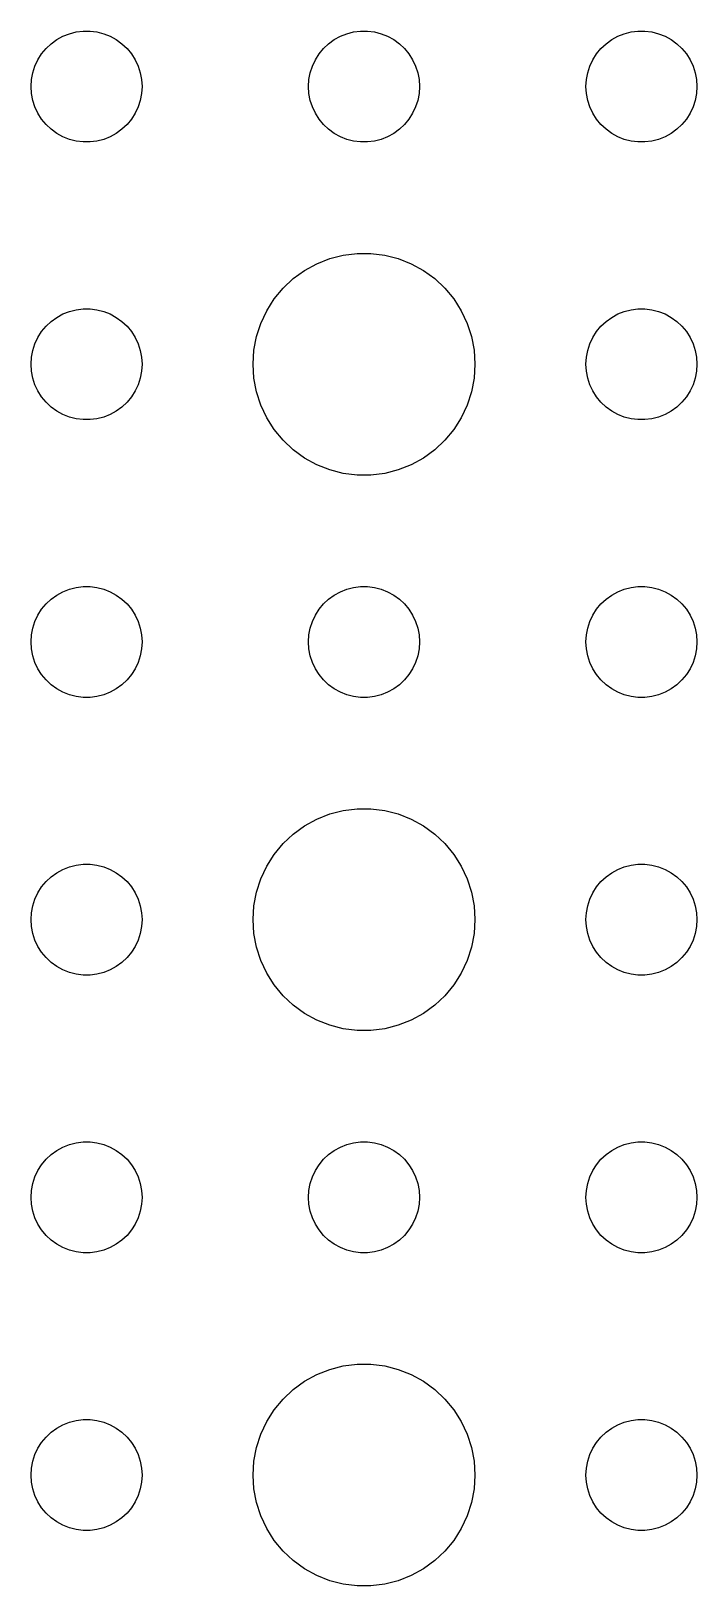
# Model space of a CAD drawing. Header units: metres. Extents: x -157 to 157, y -157 to 157.
# Drawn here: x 36 to 54, y -2.99 to 39 of the extents above; entities that cross this region are included whole.
import ezdxf

# ---------------------------------------------------------------- set-up
doc = ezdxf.new("R2010")
doc.units = ezdxf.units.M

msp = doc.modelspace()

# ---------------------------------------------------------------- linework, layer by layer
for p, q in [((36.4065, 38.5268), (36.5439, 38.6558)), ((36.5439, 38.6558), (36.6963, 38.7665)), ((36.6963, 38.7665), (36.8613, 38.8572)), ((36.8613, 38.8572), (37.0365, 38.9266)), ((37.0365, 38.9266), (37.2189, 38.9734)), ((37.2189, 38.9734), (37.4058, 38.997)), ((37.4058, 38.997), (37.5942, 38.997)), ((37.5942, 38.997), (37.7811, 38.9734)), ((37.7811, 38.9734), (37.9635, 38.9266)), ((37.9635, 38.9266), (38.1387, 38.8572)), ((38.1387, 38.8572), (38.3037, 38.7665)), ((38.3037, 38.7665), (38.4561, 38.6558)), ((38.4561, 38.6558), (38.5934, 38.5268)), ((43.9065, 38.5268), (44.0439, 38.6558)), ((44.0439, 38.6558), (44.1963, 38.7665)), ((44.1963, 38.7665), (44.3613, 38.8572)), ((44.3613, 38.8572), (44.5365, 38.9266)), ((44.5365, 38.9266), (44.7189, 38.9734)), ((44.7189, 38.9734), (44.9058, 38.997)), ((44.9058, 38.997), (45.0942, 38.997)), ((45.0942, 38.997), (45.2811, 38.9734)), ((45.2811, 38.9734), (45.4635, 38.9266)), ((45.4635, 38.9266), (45.6387, 38.8572)), ((45.6387, 38.8572), (45.8037, 38.7665)), ((45.8037, 38.7665), (45.9561, 38.6558)), ((45.9561, 38.6558), (46.0934, 38.5268)), ((51.4065, 38.5268), (51.5439, 38.6558)), ((51.5439, 38.6558), (51.6963, 38.7665)), ((51.6963, 38.7665), (51.8613, 38.8572)), ((51.8613, 38.8572), (52.0365, 38.9266)), ((52.0365, 38.9266), (52.2189, 38.9734)), ((52.2189, 38.9734), (52.4058, 38.997)), ((52.4058, 38.997), (52.5942, 38.997)), ((52.5942, 38.997), (52.7811, 38.9734)), ((52.7811, 38.9734), (52.9635, 38.9266)), ((52.9635, 38.9266), (53.1387, 38.8572)), ((53.1387, 38.8572), (53.3037, 38.7665)), ((53.3037, 38.7665), (53.4561, 38.6558)), ((53.4561, 38.6558), (53.5934, 38.5268)), ((36.1053, 38.0522), (36.1855, 38.2226)), ((36.1855, 38.2226), (36.2865, 38.3817)), ((36.2865, 38.3817), (36.4065, 38.5268)), ((38.5934, 38.5268), (38.7135, 38.3817)), ((38.7135, 38.3817), (38.8145, 38.2226)), ((38.8145, 38.2226), (38.8947, 38.0522)), ((43.6053, 38.0522), (43.6855, 38.2226)), ((43.6855, 38.2226), (43.7865, 38.3817)), ((43.7865, 38.3817), (43.9065, 38.5268)), ((46.0934, 38.5268), (46.2135, 38.3817)), ((46.2135, 38.3817), (46.3145, 38.2226)), ((46.3145, 38.2226), (46.3947, 38.0522)), ((51.1053, 38.0522), (51.1855, 38.2226)), ((51.1855, 38.2226), (51.2865, 38.3817)), ((51.2865, 38.3817), (51.4065, 38.5268)), ((53.5934, 38.5268), (53.7135, 38.3817)), ((53.7135, 38.3817), (53.8145, 38.2226)), ((53.8145, 38.2226), (53.8947, 38.0522)), ((36.0118, 37.688), (36.0471, 37.873)), ((36.0471, 37.873), (36.1053, 38.0522)), ((38.8947, 38.0522), (38.9529, 37.873)), ((38.9529, 37.873), (38.9882, 37.688)), ((43.5118, 37.688), (43.5471, 37.873)), ((43.5471, 37.873), (43.6053, 38.0522)), ((46.3947, 38.0522), (46.4529, 37.873)), ((46.4529, 37.873), (46.4882, 37.688)), ((51.0118, 37.688), (51.0471, 37.873)), ((51.0471, 37.873), (51.1053, 38.0522)), ((53.8947, 38.0522), (53.9529, 37.873)), ((53.9529, 37.873), (53.9882, 37.688)), ((36, 37.5), (36.0118, 37.688)), ((36.0118, 37.312), (36, 37.5)), ((38.9882, 37.688), (39, 37.5)), ((39, 37.5), (38.9882, 37.312)), ((43.5, 37.5), (43.5118, 37.688)), ((43.5118, 37.312), (43.5, 37.5)), ((46.4882, 37.688), (46.5, 37.5)), ((46.5, 37.5), (46.4882, 37.312)), ((51, 37.5), (51.0118, 37.688)), ((51.0118, 37.312), (51, 37.5)), ((53.9882, 37.688), (54, 37.5)), ((54, 37.5), (53.9882, 37.312)), ((36.0471, 37.127), (36.0118, 37.312)), ((36.1053, 36.9478), (36.0471, 37.127)), ((38.9529, 37.127), (38.8947, 36.9478)), ((38.9882, 37.312), (38.9529, 37.127)), ((43.5471, 37.127), (43.5118, 37.312)), ((43.6053, 36.9478), (43.5471, 37.127)), ((46.4529, 37.127), (46.3947, 36.9478)), ((46.4882, 37.312), (46.4529, 37.127)), ((51.0471, 37.127), (51.0118, 37.312)), ((51.1053, 36.9478), (51.0471, 37.127)), ((53.9529, 37.127), (53.8947, 36.9478)), ((53.9882, 37.312), (53.9529, 37.127)), ((36.1855, 36.7774), (36.1053, 36.9478)), ((36.2865, 36.6183), (36.1855, 36.7774)), ((36.4065, 36.4732), (36.2865, 36.6183)), ((38.7135, 36.6183), (38.5934, 36.4732)), ((38.8145, 36.7774), (38.7135, 36.6183)), ((38.8947, 36.9478), (38.8145, 36.7774)), ((43.6855, 36.7774), (43.6053, 36.9478)), ((43.7865, 36.6183), (43.6855, 36.7774)), ((43.9065, 36.4732), (43.7865, 36.6183)), ((46.2135, 36.6183), (46.0934, 36.4732)), ((46.3145, 36.7774), (46.2135, 36.6183)), ((46.3947, 36.9478), (46.3145, 36.7774)), ((51.1855, 36.7774), (51.1053, 36.9478)), ((51.2865, 36.6183), (51.1855, 36.7774)), ((51.4065, 36.4732), (51.2865, 36.6183)), ((53.7135, 36.6183), (53.5934, 36.4732)), ((53.8145, 36.7774), (53.7135, 36.6183)), ((53.8947, 36.9478), (53.8145, 36.7774)), ((36.5439, 36.3442), (36.4065, 36.4732)), ((36.6963, 36.2335), (36.5439, 36.3442)), ((36.8613, 36.1428), (36.6963, 36.2335)), ((37.0365, 36.0734), (36.8613, 36.1428)), ((38.1387, 36.1428), (37.9635, 36.0734)), ((38.3037, 36.2335), (38.1387, 36.1428)), ((38.4561, 36.3442), (38.3037, 36.2335)), ((38.5934, 36.4732), (38.4561, 36.3442)), ((44.0439, 36.3442), (43.9065, 36.4732)), ((44.1963, 36.2335), (44.0439, 36.3442)), ((44.3613, 36.1428), (44.1963, 36.2335)), ((44.5365, 36.0734), (44.3613, 36.1428)), ((45.6387, 36.1428), (45.4635, 36.0734)), ((45.8037, 36.2335), (45.6387, 36.1428)), ((45.9561, 36.3442), (45.8037, 36.2335)), ((46.0934, 36.4732), (45.9561, 36.3442)), ((51.5439, 36.3442), (51.4065, 36.4732)), ((51.6963, 36.2335), (51.5439, 36.3442)), ((51.8613, 36.1428), (51.6963, 36.2335)), ((52.0365, 36.0734), (51.8613, 36.1428)), ((53.1387, 36.1428), (52.9635, 36.0734)), ((53.3037, 36.2335), (53.1387, 36.1428)), ((53.4561, 36.3442), (53.3037, 36.2335)), ((53.5934, 36.4732), (53.4561, 36.3442)), ((37.2189, 36.0266), (37.0365, 36.0734)), ((37.4058, 36.003), (37.2189, 36.0266)), ((37.5942, 36.003), (37.4058, 36.003)), ((37.7811, 36.0266), (37.5942, 36.003)), ((37.9635, 36.0734), (37.7811, 36.0266)), ((44.7189, 36.0266), (44.5365, 36.0734)), ((44.9058, 36.003), (44.7189, 36.0266)), ((45.0942, 36.003), (44.9058, 36.003)), ((45.2811, 36.0266), (45.0942, 36.003)), ((45.4635, 36.0734), (45.2811, 36.0266)), ((52.2189, 36.0266), (52.0365, 36.0734)), ((52.4058, 36.003), (52.2189, 36.0266)), ((52.5942, 36.003), (52.4058, 36.003)), ((52.7811, 36.0266), (52.5942, 36.003)), ((52.9635, 36.0734), (52.7811, 36.0266)), ((43.7227, 32.7145), (44.0729, 32.8532)), ((44.0729, 32.8532), (44.4379, 32.9469)), ((44.4379, 32.9469), (44.8116, 32.9941)), ((44.8116, 32.9941), (45.1884, 32.9941)), ((45.1884, 32.9941), (45.5621, 32.9469)), ((45.5621, 32.9469), (45.927, 32.8532)), ((45.927, 32.8532), (46.2773, 32.7145)), ((43.0877, 32.3115), (43.3925, 32.533)), ((43.3925, 32.533), (43.7227, 32.7145)), ((46.2773, 32.7145), (46.6075, 32.533)), ((46.6075, 32.533), (46.9123, 32.3115)), ((42.5729, 31.7634), (42.8131, 32.0536)), ((42.8131, 32.0536), (43.0877, 32.3115)), ((46.9123, 32.3115), (47.1869, 32.0536)), ((47.1869, 32.0536), (47.427, 31.7634)), ((37.2189, 31.4734), (37.4058, 31.497)), ((37.4058, 31.497), (37.5942, 31.497)), ((37.5942, 31.497), (37.7811, 31.4734)), ((42.3711, 31.4453), (42.5729, 31.7634)), ((47.427, 31.7634), (47.6289, 31.4453)), ((52.2189, 31.4734), (52.4058, 31.497)), ((52.4058, 31.497), (52.5942, 31.497)), ((52.5942, 31.497), (52.7811, 31.4734)), ((36.4065, 31.0268), (36.5439, 31.1558)), ((36.5439, 31.1558), (36.6963, 31.2665)), ((36.6963, 31.2665), (36.8613, 31.3572)), ((36.8613, 31.3572), (37.0365, 31.4266)), ((37.0365, 31.4266), (37.2189, 31.4734)), ((37.7811, 31.4734), (37.9635, 31.4266)), ((37.9635, 31.4266), (38.1387, 31.3572)), ((38.1387, 31.3572), (38.3037, 31.2665)), ((38.3037, 31.2665), (38.4561, 31.1558)), ((38.4561, 31.1558), (38.5934, 31.0268)), ((42.0942, 30.7461), (42.2107, 31.1044)), ((42.2107, 31.1044), (42.3711, 31.4453)), ((47.6289, 31.4453), (47.7893, 31.1044)), ((47.7893, 31.1044), (47.9057, 30.7461)), ((51.4065, 31.0268), (51.5439, 31.1558)), ((51.5439, 31.1558), (51.6963, 31.2665)), ((51.6963, 31.2665), (51.8613, 31.3572)), ((51.8613, 31.3572), (52.0365, 31.4266)), ((52.0365, 31.4266), (52.2189, 31.4734)), ((52.7811, 31.4734), (52.9635, 31.4266)), ((52.9635, 31.4266), (53.1387, 31.3572)), ((53.1387, 31.3572), (53.3037, 31.2665)), ((53.3037, 31.2665), (53.4561, 31.1558)), ((53.4561, 31.1558), (53.5934, 31.0268)), ((36.1053, 30.5522), (36.1855, 30.7226)), ((36.1855, 30.7226), (36.2865, 30.8817)), ((36.2865, 30.8817), (36.4065, 31.0268)), ((38.5934, 31.0268), (38.7135, 30.8817)), ((38.7135, 30.8817), (38.8145, 30.7226)), ((38.8145, 30.7226), (38.8947, 30.5522)), ((42.0237, 30.376), (42.0942, 30.7461)), ((47.9057, 30.7461), (47.9763, 30.376)), ((51.1053, 30.5522), (51.1855, 30.7226)), ((51.1855, 30.7226), (51.2865, 30.8817)), ((51.2865, 30.8817), (51.4065, 31.0268)), ((53.5934, 31.0268), (53.7135, 30.8817)), ((53.7135, 30.8817), (53.8145, 30.7226)), ((53.8145, 30.7226), (53.8947, 30.5522)), ((36.0118, 30.188), (36.0471, 30.373)), ((36.0471, 30.373), (36.1053, 30.5522)), ((38.8947, 30.5522), (38.9529, 30.373)), ((38.9529, 30.373), (38.9882, 30.188)), ((42, 30), (42.0237, 30.376)), ((47.9763, 30.376), (48, 30)), ((51.0118, 30.188), (51.0471, 30.373)), ((51.0471, 30.373), (51.1053, 30.5522)), ((53.8947, 30.5522), (53.9529, 30.373)), ((53.9529, 30.373), (53.9882, 30.188)), ((36, 30), (36.0118, 30.188)), ((36.0118, 29.812), (36, 30)), ((38.9882, 30.188), (39, 30)), ((39, 30), (38.9882, 29.812)), ((42.0237, 29.624), (42, 30)), ((48, 30), (47.9763, 29.624)), ((51, 30), (51.0118, 30.188)), ((51.0118, 29.812), (51, 30)), ((53.9882, 30.188), (54, 30)), ((54, 30), (53.9882, 29.812)), ((36.0471, 29.627), (36.0118, 29.812)), ((36.1053, 29.4478), (36.0471, 29.627)), ((36.1855, 29.2774), (36.1053, 29.4478)), ((38.8947, 29.4478), (38.8145, 29.2774)), ((38.9529, 29.627), (38.8947, 29.4478)), ((38.9882, 29.812), (38.9529, 29.627)), ((42.0942, 29.2539), (42.0237, 29.624)), ((47.9763, 29.624), (47.9057, 29.2539)), ((51.0471, 29.627), (51.0118, 29.812)), ((51.1053, 29.4478), (51.0471, 29.627)), ((51.1855, 29.2774), (51.1053, 29.4478)), ((53.8947, 29.4478), (53.8145, 29.2774)), ((53.9529, 29.627), (53.8947, 29.4478)), ((53.9882, 29.812), (53.9529, 29.627)), ((36.2865, 29.1183), (36.1855, 29.2774)), ((36.4065, 28.9732), (36.2865, 29.1183)), ((38.7135, 29.1183), (38.5934, 28.9732)), ((38.8145, 29.2774), (38.7135, 29.1183)), ((42.2107, 28.8956), (42.0942, 29.2539)), ((47.9057, 29.2539), (47.7893, 28.8956)), ((51.2865, 29.1183), (51.1855, 29.2774)), ((51.4065, 28.9732), (51.2865, 29.1183)), ((53.7135, 29.1183), (53.5934, 28.9732)), ((53.8145, 29.2774), (53.7135, 29.1183)), ((36.5439, 28.8442), (36.4065, 28.9732)), ((36.6963, 28.7335), (36.5439, 28.8442)), ((36.8613, 28.6427), (36.6963, 28.7335)), ((37.0365, 28.5734), (36.8613, 28.6427)), ((37.2189, 28.5266), (37.0365, 28.5734)), ((37.9635, 28.5734), (37.7811, 28.5266)), ((38.1387, 28.6427), (37.9635, 28.5734)), ((38.3037, 28.7335), (38.1387, 28.6427)), ((38.4561, 28.8442), (38.3037, 28.7335)), ((38.5934, 28.9732), (38.4561, 28.8442)), ((42.3711, 28.5547), (42.2107, 28.8956)), ((42.5729, 28.2366), (42.3711, 28.5547)), ((47.6289, 28.5547), (47.427, 28.2366)), ((47.7893, 28.8956), (47.6289, 28.5547)), ((51.5439, 28.8442), (51.4065, 28.9732)), ((51.6963, 28.7335), (51.5439, 28.8442)), ((51.8613, 28.6427), (51.6963, 28.7335)), ((52.0365, 28.5734), (51.8613, 28.6427)), ((52.2189, 28.5266), (52.0365, 28.5734)), ((52.9635, 28.5734), (52.7811, 28.5266)), ((53.1387, 28.6427), (52.9635, 28.5734)), ((53.3037, 28.7335), (53.1387, 28.6427)), ((53.4561, 28.8442), (53.3037, 28.7335)), ((53.5934, 28.9732), (53.4561, 28.8442)), ((37.4058, 28.503), (37.2189, 28.5266)), ((37.5942, 28.503), (37.4058, 28.503)), ((37.7811, 28.5266), (37.5942, 28.503)), ((42.8131, 27.9464), (42.5729, 28.2366)), ((47.427, 28.2366), (47.1869, 27.9464)), ((52.4058, 28.503), (52.2189, 28.5266)), ((52.5942, 28.503), (52.4058, 28.503)), ((52.7811, 28.5266), (52.5942, 28.503)), ((43.0877, 27.6884), (42.8131, 27.9464)), ((47.1869, 27.9464), (46.9123, 27.6884)), ((43.3925, 27.467), (43.0877, 27.6884)), ((43.7227, 27.2855), (43.3925, 27.467)), ((46.6075, 27.467), (46.2773, 27.2855)), ((46.9123, 27.6884), (46.6075, 27.467)), ((44.0729, 27.1468), (43.7227, 27.2855)), ((44.4379, 27.0531), (44.0729, 27.1468)), ((44.8116, 27.0059), (44.4379, 27.0531)), ((45.1884, 27.0059), (44.8116, 27.0059)), ((45.5621, 27.0531), (45.1884, 27.0059)), ((45.927, 27.1468), (45.5621, 27.0531)), ((46.2773, 27.2855), (45.927, 27.1468)), ((37.0365, 23.9266), (37.2189, 23.9734)), ((37.2189, 23.9734), (37.4058, 23.997)), ((37.4058, 23.997), (37.5942, 23.997)), ((37.5942, 23.997), (37.7811, 23.9734)), ((37.7811, 23.9734), (37.9635, 23.9266)), ((44.5365, 23.9266), (44.7189, 23.9734)), ((44.7189, 23.9734), (44.9058, 23.997)), ((44.9058, 23.997), (45.0942, 23.997)), ((45.0942, 23.997), (45.2811, 23.9734)), ((45.2811, 23.9734), (45.4635, 23.9266)), ((52.0365, 23.9266), (52.2189, 23.9734)), ((52.2189, 23.9734), (52.4058, 23.997)), ((52.4058, 23.997), (52.5942, 23.997)), ((52.5942, 23.997), (52.7811, 23.9734)), ((52.7811, 23.9734), (52.9635, 23.9266)), ((36.2865, 23.3817), (36.4065, 23.5268)), ((36.4065, 23.5268), (36.5439, 23.6558)), ((36.5439, 23.6558), (36.6963, 23.7665)), ((36.6963, 23.7665), (36.8613, 23.8572)), ((36.8613, 23.8572), (37.0365, 23.9266)), ((37.9635, 23.9266), (38.1387, 23.8572)), ((38.1387, 23.8572), (38.3037, 23.7665)), ((38.3037, 23.7665), (38.4561, 23.6558)), ((38.4561, 23.6558), (38.5934, 23.5268)), ((38.5934, 23.5268), (38.7135, 23.3817)), ((43.7865, 23.3817), (43.9065, 23.5268)), ((43.9065, 23.5268), (44.0439, 23.6558)), ((44.0439, 23.6558), (44.1963, 23.7665)), ((44.1963, 23.7665), (44.3613, 23.8572)), ((44.3613, 23.8572), (44.5365, 23.9266)), ((45.4635, 23.9266), (45.6387, 23.8572)), ((45.6387, 23.8572), (45.8037, 23.7665)), ((45.8037, 23.7665), (45.9561, 23.6558)), ((45.9561, 23.6558), (46.0934, 23.5268)), ((46.0934, 23.5268), (46.2135, 23.3817)), ((51.2865, 23.3817), (51.4065, 23.5268)), ((51.4065, 23.5268), (51.5439, 23.6558)), ((51.5439, 23.6558), (51.6963, 23.7665)), ((51.6963, 23.7665), (51.8613, 23.8572)), ((51.8613, 23.8572), (52.0365, 23.9266)), ((52.9635, 23.9266), (53.1387, 23.8572)), ((53.1387, 23.8572), (53.3037, 23.7665)), ((53.3037, 23.7665), (53.4561, 23.6558)), ((53.4561, 23.6558), (53.5934, 23.5268)), ((53.5934, 23.5268), (53.7135, 23.3817)), ((36.1053, 23.0522), (36.1855, 23.2226)), ((36.1855, 23.2226), (36.2865, 23.3817)), ((38.7135, 23.3817), (38.8145, 23.2226)), ((38.8145, 23.2226), (38.8947, 23.0522)), ((43.6053, 23.0522), (43.6855, 23.2226)), ((43.6855, 23.2226), (43.7865, 23.3817)), ((46.2135, 23.3817), (46.3145, 23.2226)), ((46.3145, 23.2226), (46.3947, 23.0522)), ((51.1053, 23.0522), (51.1855, 23.2226)), ((51.1855, 23.2226), (51.2865, 23.3817)), ((53.7135, 23.3817), (53.8145, 23.2226)), ((53.8145, 23.2226), (53.8947, 23.0522)), ((36, 22.5), (36.0118, 22.688)), ((36.0118, 22.688), (36.0471, 22.873)), ((36.0471, 22.873), (36.1053, 23.0522)), ((38.8947, 23.0522), (38.9529, 22.873)), ((38.9529, 22.873), (38.9882, 22.688)), ((38.9882, 22.688), (39, 22.5)), ((43.5, 22.5), (43.5118, 22.688)), ((43.5118, 22.688), (43.5471, 22.873)), ((43.5471, 22.873), (43.6053, 23.0522)), ((46.3947, 23.0522), (46.4529, 22.873)), ((46.4529, 22.873), (46.4882, 22.688)), ((46.4882, 22.688), (46.5, 22.5)), ((51, 22.5), (51.0118, 22.688)), ((51.0118, 22.688), (51.0471, 22.873)), ((51.0471, 22.873), (51.1053, 23.0522)), ((53.8947, 23.0522), (53.9529, 22.873)), ((53.9529, 22.873), (53.9882, 22.688)), ((53.9882, 22.688), (54, 22.5)), ((36.0118, 22.312), (36, 22.5)), ((36.0471, 22.127), (36.0118, 22.312)), ((38.9882, 22.312), (38.9529, 22.127)), ((39, 22.5), (38.9882, 22.312)), ((43.5118, 22.312), (43.5, 22.5)), ((43.5471, 22.127), (43.5118, 22.312)), ((46.4882, 22.312), (46.4529, 22.127)), ((46.5, 22.5), (46.4882, 22.312)), ((51.0118, 22.312), (51, 22.5)), ((51.0471, 22.127), (51.0118, 22.312)), ((53.9882, 22.312), (53.9529, 22.127)), ((54, 22.5), (53.9882, 22.312)), ((36.1053, 21.9478), (36.0471, 22.127)), ((36.1855, 21.7774), (36.1053, 21.9478)), ((38.8947, 21.9478), (38.8145, 21.7774)), ((38.9529, 22.127), (38.8947, 21.9478)), ((43.6053, 21.9478), (43.5471, 22.127)), ((43.6855, 21.7774), (43.6053, 21.9478)), ((46.3947, 21.9478), (46.3145, 21.7774)), ((46.4529, 22.127), (46.3947, 21.9478)), ((51.1053, 21.9478), (51.0471, 22.127)), ((51.1855, 21.7774), (51.1053, 21.9478)), ((53.8947, 21.9478), (53.8145, 21.7774)), ((53.9529, 22.127), (53.8947, 21.9478)), ((36.2865, 21.6183), (36.1855, 21.7774)), ((36.4065, 21.4732), (36.2865, 21.6183)), ((36.5439, 21.3442), (36.4065, 21.4732)), ((38.5934, 21.4732), (38.4561, 21.3442)), ((38.7135, 21.6183), (38.5934, 21.4732)), ((38.8145, 21.7774), (38.7135, 21.6183)), ((43.7865, 21.6183), (43.6855, 21.7774)), ((43.9065, 21.4732), (43.7865, 21.6183)), ((44.0439, 21.3442), (43.9065, 21.4732)), ((46.0934, 21.4732), (45.9561, 21.3442)), ((46.2135, 21.6183), (46.0934, 21.4732)), ((46.3145, 21.7774), (46.2135, 21.6183)), ((51.2865, 21.6183), (51.1855, 21.7774)), ((51.4065, 21.4732), (51.2865, 21.6183)), ((51.5439, 21.3442), (51.4065, 21.4732)), ((53.5934, 21.4732), (53.4561, 21.3442)), ((53.7135, 21.6183), (53.5934, 21.4732)), ((53.8145, 21.7774), (53.7135, 21.6183)), ((36.6963, 21.2335), (36.5439, 21.3442)), ((36.8613, 21.1427), (36.6963, 21.2335)), ((37.0365, 21.0734), (36.8613, 21.1427)), ((37.2189, 21.0266), (37.0365, 21.0734)), ((37.4058, 21.003), (37.2189, 21.0266)), ((37.5942, 21.003), (37.4058, 21.003)), ((37.7811, 21.0266), (37.5942, 21.003)), ((37.9635, 21.0734), (37.7811, 21.0266)), ((38.1387, 21.1427), (37.9635, 21.0734)), ((38.3037, 21.2335), (38.1387, 21.1427)), ((38.4561, 21.3442), (38.3037, 21.2335)), ((44.1963, 21.2335), (44.0439, 21.3442)), ((44.3613, 21.1427), (44.1963, 21.2335)), ((44.5365, 21.0734), (44.3613, 21.1427)), ((44.7189, 21.0266), (44.5365, 21.0734)), ((44.9058, 21.003), (44.7189, 21.0266)), ((45.0942, 21.003), (44.9058, 21.003)), ((45.2811, 21.0266), (45.0942, 21.003)), ((45.4635, 21.0734), (45.2811, 21.0266)), ((45.6387, 21.1427), (45.4635, 21.0734)), ((45.8037, 21.2335), (45.6387, 21.1427)), ((45.9561, 21.3442), (45.8037, 21.2335)), ((51.6963, 21.2335), (51.5439, 21.3442)), ((51.8613, 21.1427), (51.6963, 21.2335)), ((52.0365, 21.0734), (51.8613, 21.1427)), ((52.2189, 21.0266), (52.0365, 21.0734)), ((52.4058, 21.003), (52.2189, 21.0266)), ((52.5942, 21.003), (52.4058, 21.003)), ((52.7811, 21.0266), (52.5942, 21.003)), ((52.9635, 21.0734), (52.7811, 21.0266)), ((53.1387, 21.1427), (52.9635, 21.0734)), ((53.3037, 21.2335), (53.1387, 21.1427)), ((53.4561, 21.3442), (53.3037, 21.2335)), ((43.3925, 17.533), (43.7227, 17.7145)), ((43.7227, 17.7145), (44.0729, 17.8532)), ((44.0729, 17.8532), (44.4379, 17.9469)), ((44.4379, 17.9469), (44.8116, 17.9941)), ((44.8116, 17.9941), (45.1884, 17.9941)), ((45.1884, 17.9941), (45.5621, 17.9469)), ((45.5621, 17.9469), (45.927, 17.8532)), ((45.927, 17.8532), (46.2773, 17.7145)), ((46.2773, 17.7145), (46.6075, 17.533)), ((42.8131, 17.0536), (43.0877, 17.3115)), ((43.0877, 17.3115), (43.3925, 17.533)), ((46.6075, 17.533), (46.9123, 17.3115)), ((46.9123, 17.3115), (47.1869, 17.0536)), ((42.5729, 16.7634), (42.8131, 17.0536)), ((47.1869, 17.0536), (47.427, 16.7634)), ((36.8613, 16.3572), (37.0365, 16.4266)), ((37.0365, 16.4266), (37.2189, 16.4734)), ((37.2189, 16.4734), (37.4058, 16.497)), ((37.4058, 16.497), (37.5942, 16.497)), ((37.5942, 16.497), (37.7811, 16.4734)), ((37.7811, 16.4734), (37.9635, 16.4266)), ((37.9635, 16.4266), (38.1387, 16.3572)), ((42.2107, 16.1044), (42.3711, 16.4453)), ((42.3711, 16.4453), (42.5729, 16.7634)), ((47.427, 16.7634), (47.6289, 16.4453)), ((47.6289, 16.4453), (47.7893, 16.1044)), ((51.8613, 16.3572), (52.0365, 16.4266)), ((52.0365, 16.4266), (52.2189, 16.4734)), ((52.2189, 16.4734), (52.4058, 16.497)), ((52.4058, 16.497), (52.5942, 16.497)), ((52.5942, 16.497), (52.7811, 16.4734)), ((52.7811, 16.4734), (52.9635, 16.4266)), ((52.9635, 16.4266), (53.1387, 16.3572)), ((36.2865, 15.8817), (36.4065, 16.0268)), ((36.4065, 16.0268), (36.5439, 16.1558)), ((36.5439, 16.1558), (36.6963, 16.2665)), ((36.6963, 16.2665), (36.8613, 16.3572)), ((38.1387, 16.3572), (38.3037, 16.2665)), ((38.3037, 16.2665), (38.4561, 16.1558)), ((38.4561, 16.1558), (38.5934, 16.0268)), ((38.5934, 16.0268), (38.7135, 15.8817)), ((42.0942, 15.7461), (42.2107, 16.1044)), ((47.7893, 16.1044), (47.9057, 15.7461)), ((51.2865, 15.8817), (51.4065, 16.0268)), ((51.4065, 16.0268), (51.5439, 16.1558)), ((51.5439, 16.1558), (51.6963, 16.2665)), ((51.6963, 16.2665), (51.8613, 16.3572)), ((53.1387, 16.3572), (53.3037, 16.2665)), ((53.3037, 16.2665), (53.4561, 16.1558)), ((53.4561, 16.1558), (53.5934, 16.0268)), ((53.5934, 16.0268), (53.7135, 15.8817)), ((36.0471, 15.373), (36.1053, 15.5522)), ((36.1053, 15.5522), (36.1855, 15.7226)), ((36.1855, 15.7226), (36.2865, 15.8817)), ((38.7135, 15.8817), (38.8145, 15.7226)), ((38.8145, 15.7226), (38.8947, 15.5522)), ((38.8947, 15.5522), (38.9529, 15.373)), ((42.0237, 15.376), (42.0942, 15.7461)), ((47.9057, 15.7461), (47.9763, 15.376)), ((51.0471, 15.373), (51.1053, 15.5522)), ((51.1053, 15.5522), (51.1855, 15.7226)), ((51.1855, 15.7226), (51.2865, 15.8817)), ((53.7135, 15.8817), (53.8145, 15.7226)), ((53.8145, 15.7226), (53.8947, 15.5522)), ((53.8947, 15.5522), (53.9529, 15.373)), ((36, 15), (36.0118, 15.188)), ((36.0118, 15.188), (36.0471, 15.373)), ((38.9529, 15.373), (38.9882, 15.188)), ((38.9882, 15.188), (39, 15)), ((42, 15), (42.0237, 15.376)), ((47.9763, 15.376), (48, 15)), ((51, 15), (51.0118, 15.188)), ((51.0118, 15.188), (51.0471, 15.373)), ((53.9529, 15.373), (53.9882, 15.188)), ((53.9882, 15.188), (54, 15)), ((36.0118, 14.812), (36, 15)), ((36.0471, 14.627), (36.0118, 14.812)), ((38.9882, 14.812), (38.9529, 14.627)), ((39, 15), (38.9882, 14.812)), ((42.0237, 14.624), (42, 15)), ((48, 15), (47.9763, 14.624)), ((51.0118, 14.812), (51, 15)), ((51.0471, 14.627), (51.0118, 14.812)), ((53.9882, 14.812), (53.9529, 14.627)), ((54, 15), (53.9882, 14.812)), ((36.1053, 14.4478), (36.0471, 14.627)), ((36.1855, 14.2774), (36.1053, 14.4478)), ((36.2865, 14.1183), (36.1855, 14.2774)), ((38.8145, 14.2774), (38.7135, 14.1183)), ((38.8947, 14.4478), (38.8145, 14.2774)), ((38.9529, 14.627), (38.8947, 14.4478)), ((42.0942, 14.2539), (42.0237, 14.624)), ((47.9763, 14.624), (47.9057, 14.2539)), ((51.1053, 14.4478), (51.0471, 14.627)), ((51.1855, 14.2774), (51.1053, 14.4478)), ((51.2865, 14.1183), (51.1855, 14.2774)), ((53.8145, 14.2774), (53.7135, 14.1183)), ((53.8947, 14.4478), (53.8145, 14.2774)), ((53.9529, 14.627), (53.8947, 14.4478)), ((36.4065, 13.9732), (36.2865, 14.1183)), ((36.5439, 13.8442), (36.4065, 13.9732)), ((38.5934, 13.9732), (38.4561, 13.8442)), ((38.7135, 14.1183), (38.5934, 13.9732)), ((42.2107, 13.8956), (42.0942, 14.2539)), ((42.3711, 13.5547), (42.2107, 13.8956)), ((47.7893, 13.8956), (47.6289, 13.5547)), ((47.9057, 14.2539), (47.7893, 13.8956)), ((51.4065, 13.9732), (51.2865, 14.1183)), ((51.5439, 13.8442), (51.4065, 13.9732)), ((53.5934, 13.9732), (53.4561, 13.8442)), ((53.7135, 14.1183), (53.5934, 13.9732)), ((36.6963, 13.7335), (36.5439, 13.8442)), ((36.8613, 13.6427), (36.6963, 13.7335)), ((37.0365, 13.5734), (36.8613, 13.6427)), ((37.2189, 13.5266), (37.0365, 13.5734)), ((37.4058, 13.5029), (37.2189, 13.5266)), ((37.5942, 13.5029), (37.4058, 13.5029)), ((37.7811, 13.5266), (37.5942, 13.5029)), ((37.9635, 13.5734), (37.7811, 13.5266)), ((38.1387, 13.6427), (37.9635, 13.5734)), ((38.3037, 13.7335), (38.1387, 13.6427)), ((38.4561, 13.8442), (38.3037, 13.7335)), ((42.5729, 13.2366), (42.3711, 13.5547)), ((47.6289, 13.5547), (47.427, 13.2366)), ((51.6963, 13.7335), (51.5439, 13.8442)), ((51.8613, 13.6427), (51.6963, 13.7335)), ((52.0365, 13.5734), (51.8613, 13.6427)), ((52.2189, 13.5266), (52.0365, 13.5734)), ((52.4058, 13.5029), (52.2189, 13.5266)), ((52.5942, 13.5029), (52.4058, 13.5029)), ((52.7811, 13.5266), (52.5942, 13.5029)), ((52.9635, 13.5734), (52.7811, 13.5266)), ((53.1387, 13.6427), (52.9635, 13.5734)), ((53.3037, 13.7335), (53.1387, 13.6427)), ((53.4561, 13.8442), (53.3037, 13.7335)), ((42.8131, 12.9464), (42.5729, 13.2366)), ((47.427, 13.2366), (47.1869, 12.9464)), ((43.0877, 12.6884), (42.8131, 12.9464)), ((43.3925, 12.467), (43.0877, 12.6884)), ((46.9123, 12.6884), (46.6075, 12.467)), ((47.1869, 12.9464), (46.9123, 12.6884)), ((43.7227, 12.2855), (43.3925, 12.467)), ((44.0729, 12.1468), (43.7227, 12.2855)), ((46.2773, 12.2855), (45.927, 12.1468)), ((46.6075, 12.467), (46.2773, 12.2855)), ((44.4379, 12.0531), (44.0729, 12.1468)), ((44.8116, 12.0059), (44.4379, 12.0531)), ((45.1884, 12.0059), (44.8116, 12.0059)), ((45.5621, 12.0531), (45.1884, 12.0059)), ((45.927, 12.1468), (45.5621, 12.0531)), ((36.6963, 8.76648), (36.8613, 8.85724)), ((36.8613, 8.85724), (37.0365, 8.92657)), ((37.0365, 8.92657), (37.2189, 8.97342)), ((37.2189, 8.97342), (37.4058, 8.99704)), ((37.4058, 8.99704), (37.5942, 8.99704)), ((37.5942, 8.99704), (37.7811, 8.97342)), ((37.7811, 8.97342), (37.9635, 8.92657)), ((37.9635, 8.92657), (38.1387, 8.85724)), ((38.1387, 8.85724), (38.3037, 8.76648)), ((44.1963, 8.76648), (44.3613, 8.85724)), ((44.3613, 8.85724), (44.5365, 8.92657)), ((44.5365, 8.92657), (44.7189, 8.97342)), ((44.7189, 8.97342), (44.9058, 8.99704)), ((44.9058, 8.99704), (45.0942, 8.99704)), ((45.0942, 8.99704), (45.2811, 8.97342)), ((45.2811, 8.97342), (45.4635, 8.92657)), ((45.4635, 8.92657), (45.6387, 8.85724)), ((45.6387, 8.85724), (45.8037, 8.76648)), ((51.6963, 8.76648), (51.8613, 8.85724)), ((51.8613, 8.85724), (52.0365, 8.92657)), ((52.0365, 8.92657), (52.2189, 8.97342)), ((52.2189, 8.97342), (52.4058, 8.99704)), ((52.4058, 8.99704), (52.5942, 8.99704)), ((52.5942, 8.99704), (52.7811, 8.97342)), ((52.7811, 8.97342), (52.9635, 8.92657)), ((52.9635, 8.92657), (53.1387, 8.85724)), ((53.1387, 8.85724), (53.3037, 8.76648)), ((36.2865, 8.38167), (36.4065, 8.52681)), ((36.4065, 8.52681), (36.5439, 8.65576)), ((36.5439, 8.65576), (36.6963, 8.76648)), ((38.3037, 8.76648), (38.4561, 8.65576)), ((38.4561, 8.65576), (38.5934, 8.52681)), ((38.5934, 8.52681), (38.7135, 8.38167)), ((43.7865, 8.38167), (43.9065, 8.52681)), ((43.9065, 8.52681), (44.0439, 8.65576)), ((44.0439, 8.65576), (44.1963, 8.76648)), ((45.8037, 8.76648), (45.9561, 8.65576)), ((45.9561, 8.65576), (46.0934, 8.52681)), ((46.0934, 8.52681), (46.2135, 8.38167)), ((51.2865, 8.38167), (51.4065, 8.52681)), ((51.4065, 8.52681), (51.5439, 8.65576)), ((51.5439, 8.65576), (51.6963, 8.76648)), ((53.3037, 8.76648), (53.4561, 8.65576)), ((53.4561, 8.65576), (53.5934, 8.52681)), ((53.5934, 8.52681), (53.7135, 8.38167)), ((36.0471, 7.87303), (36.1053, 8.05219)), ((36.1053, 8.05219), (36.1855, 8.22263)), ((36.1855, 8.22263), (36.2865, 8.38167)), ((38.7135, 8.38167), (38.8145, 8.22263)), ((38.8145, 8.22263), (38.8947, 8.05219)), ((38.8947, 8.05219), (38.9529, 7.87303)), ((43.5471, 7.87303), (43.6053, 8.05219)), ((43.6053, 8.05219), (43.6855, 8.22263)), ((43.6855, 8.22263), (43.7865, 8.38167)), ((46.2135, 8.38167), (46.3145, 8.22263)), ((46.3145, 8.22263), (46.3947, 8.05219)), ((46.3947, 8.05219), (46.4529, 7.87303)), ((51.0471, 7.87303), (51.1053, 8.05219)), ((51.1053, 8.05219), (51.1855, 8.22263)), ((51.1855, 8.22263), (51.2865, 8.38167)), ((53.7135, 8.38167), (53.8145, 8.22263)), ((53.8145, 8.22263), (53.8947, 8.05219)), ((53.8947, 8.05219), (53.9529, 7.87303)), ((36, 7.5), (36.0118, 7.68799)), ((36.0118, 7.68799), (36.0471, 7.87303)), ((38.9529, 7.87303), (38.9882, 7.68799)), ((38.9882, 7.68799), (39, 7.5)), ((43.5, 7.5), (43.5118, 7.68799)), ((43.5118, 7.68799), (43.5471, 7.87303)), ((46.4529, 7.87303), (46.4882, 7.68799)), ((46.4882, 7.68799), (46.5, 7.5)), ((51, 7.5), (51.0118, 7.68799)), ((51.0118, 7.68799), (51.0471, 7.87303)), ((53.9529, 7.87303), (53.9882, 7.68799)), ((53.9882, 7.68799), (54, 7.5)), ((36.0118, 7.312), (36, 7.5)), ((36.0471, 7.12695), (36.0118, 7.312)), ((38.9882, 7.312), (38.9529, 7.12695)), ((39, 7.5), (38.9882, 7.312)), ((43.5118, 7.312), (43.5, 7.5)), ((43.5471, 7.12695), (43.5118, 7.312)), ((46.4882, 7.312), (46.4529, 7.12695)), ((46.5, 7.5), (46.4882, 7.312)), ((51.0118, 7.312), (51, 7.5)), ((51.0471, 7.12695), (51.0118, 7.312)), ((53.9882, 7.312), (53.9529, 7.12695)), ((54, 7.5), (53.9882, 7.312)), ((36.1053, 6.9478), (36.0471, 7.12695)), ((36.1855, 6.77736), (36.1053, 6.9478)), ((36.2865, 6.61832), (36.1855, 6.77736)), ((38.8145, 6.77736), (38.7135, 6.61832)), ((38.8947, 6.9478), (38.8145, 6.77736)), ((38.9529, 7.12695), (38.8947, 6.9478)), ((43.6053, 6.9478), (43.5471, 7.12695)), ((43.6855, 6.77736), (43.6053, 6.9478)), ((43.7865, 6.61832), (43.6855, 6.77736)), ((46.3145, 6.77736), (46.2135, 6.61832)), ((46.3947, 6.9478), (46.3145, 6.77736)), ((46.4529, 7.12695), (46.3947, 6.9478)), ((51.1053, 6.9478), (51.0471, 7.12695)), ((51.1855, 6.77736), (51.1053, 6.9478)), ((51.2865, 6.61832), (51.1855, 6.77736)), ((53.8145, 6.77736), (53.7135, 6.61832)), ((53.8947, 6.9478), (53.8145, 6.77736)), ((53.9529, 7.12695), (53.8947, 6.9478)), ((36.4065, 6.47318), (36.2865, 6.61832)), ((36.5439, 6.34422), (36.4065, 6.47318)), ((36.6963, 6.23351), (36.5439, 6.34422)), ((38.4561, 6.34422), (38.3037, 6.23351)), ((38.5934, 6.47318), (38.4561, 6.34422)), ((38.7135, 6.61832), (38.5934, 6.47318)), ((43.9065, 6.47318), (43.7865, 6.61832)), ((44.0439, 6.34422), (43.9065, 6.47318)), ((44.1963, 6.23351), (44.0439, 6.34422)), ((45.9561, 6.34422), (45.8037, 6.23351)), ((46.0934, 6.47318), (45.9561, 6.34422)), ((46.2135, 6.61832), (46.0934, 6.47318)), ((51.4065, 6.47318), (51.2865, 6.61832)), ((51.5439, 6.34422), (51.4065, 6.47318)), ((51.6963, 6.23351), (51.5439, 6.34422)), ((53.4561, 6.34422), (53.3037, 6.23351)), ((53.5934, 6.47318), (53.4561, 6.34422)), ((53.7135, 6.61832), (53.5934, 6.47318)), ((36.8613, 6.14275), (36.6963, 6.23351)), ((37.0365, 6.07341), (36.8613, 6.14275)), ((37.2189, 6.02657), (37.0365, 6.07341)), ((37.4058, 6.00294), (37.2189, 6.02657)), ((37.5942, 6.00294), (37.4058, 6.00294)), ((37.7811, 6.02657), (37.5942, 6.00294)), ((37.9635, 6.07341), (37.7811, 6.02657)), ((38.1387, 6.14275), (37.9635, 6.07341)), ((38.3037, 6.23351), (38.1387, 6.14275)), ((44.3613, 6.14275), (44.1963, 6.23351)), ((44.5365, 6.07341), (44.3613, 6.14275)), ((44.7189, 6.02657), (44.5365, 6.07341)), ((44.9058, 6.00294), (44.7189, 6.02657)), ((45.0942, 6.00294), (44.9058, 6.00294)), ((45.2811, 6.02657), (45.0942, 6.00294)), ((45.4635, 6.07341), (45.2811, 6.02657)), ((45.6387, 6.14275), (45.4635, 6.07341)), ((45.8037, 6.23351), (45.6387, 6.14275)), ((51.8613, 6.14275), (51.6963, 6.23351)), ((52.0365, 6.07341), (51.8613, 6.14275)), ((52.2189, 6.02657), (52.0365, 6.07341)), ((52.4058, 6.00294), (52.2189, 6.02657)), ((52.5942, 6.00294), (52.4058, 6.00294)), ((52.7811, 6.02657), (52.5942, 6.00294)), ((52.9635, 6.07341), (52.7811, 6.02657)), ((53.1387, 6.14275), (52.9635, 6.07341)), ((53.3037, 6.23351), (53.1387, 6.14275)), ((44.0729, 2.85316), (44.4379, 2.94685)), ((44.4379, 2.94685), (44.8116, 2.99408)), ((44.8116, 2.99408), (45.1884, 2.99408)), ((45.1884, 2.99408), (45.5621, 2.94685)), ((45.5621, 2.94685), (45.927, 2.85316)), ((43.0877, 2.31154), (43.3925, 2.53297)), ((43.3925, 2.53297), (43.7227, 2.71448)), ((43.7227, 2.71448), (44.0729, 2.85316)), ((45.927, 2.85316), (46.2773, 2.71448)), ((46.2773, 2.71448), (46.6075, 2.53297)), ((46.6075, 2.53297), (46.9123, 2.31154)), ((42.8131, 2.05363), (43.0877, 2.31154)), ((46.9123, 2.31154), (47.1869, 2.05363)), ((42.3711, 1.44525), (42.5729, 1.76335)), ((42.5729, 1.76335), (42.8131, 2.05363)), ((47.1869, 2.05363), (47.427, 1.76335)), ((47.427, 1.76335), (47.6289, 1.44525)), ((36.5439, 1.15576), (36.6963, 1.26648)), ((36.6963, 1.26648), (36.8613, 1.35724)), ((36.8613, 1.35724), (37.0365, 1.42657)), ((37.0365, 1.42657), (37.2189, 1.47342)), ((37.2189, 1.47342), (37.4058, 1.49704)), ((37.4058, 1.49704), (37.5942, 1.49704)), ((37.5942, 1.49704), (37.7811, 1.47342)), ((37.7811, 1.47342), (37.9635, 1.42657)), ((37.9635, 1.42657), (38.1387, 1.35724)), ((38.1387, 1.35724), (38.3037, 1.26648)), ((38.3037, 1.26648), (38.4561, 1.15576)), ((42.2107, 1.10437), (42.3711, 1.44525)), ((47.6289, 1.44525), (47.7893, 1.10437)), ((51.5439, 1.15576), (51.6963, 1.26648)), ((51.6963, 1.26648), (51.8613, 1.35724)), ((51.8613, 1.35724), (52.0365, 1.42657)), ((52.0365, 1.42657), (52.2189, 1.47342)), ((52.2189, 1.47342), (52.4058, 1.49704)), ((52.4058, 1.49704), (52.5942, 1.49704)), ((52.5942, 1.49704), (52.7811, 1.47342)), ((52.7811, 1.47342), (52.9635, 1.42657)), ((52.9635, 1.42657), (53.1387, 1.35724)), ((53.1387, 1.35724), (53.3037, 1.26648)), ((53.3037, 1.26648), (53.4561, 1.15576)), ((36.1855, 0.72263), (36.2865, 0.88167)), ((36.2865, 0.88167), (36.4065, 1.02681)), ((36.4065, 1.02681), (36.5439, 1.15576)), ((38.4561, 1.15576), (38.5934, 1.02681)), ((38.5934, 1.02681), (38.7135, 0.88167)), ((38.7135, 0.88167), (38.8145, 0.72263)), ((42.0942, 0.74606), (42.2107, 1.10437)), ((47.7893, 1.10437), (47.9057, 0.74606)), ((51.1855, 0.72263), (51.2865, 0.88167)), ((51.2865, 0.88167), (51.4065, 1.02681)), ((51.4065, 1.02681), (51.5439, 1.15576)), ((53.4561, 1.15576), (53.5934, 1.02681)), ((53.5934, 1.02681), (53.7135, 0.88167)), ((53.7135, 0.88167), (53.8145, 0.72263)), ((36.0471, 0.37303), (36.1053, 0.55219)), ((36.1053, 0.55219), (36.1855, 0.72263)), ((38.8145, 0.72263), (38.8947, 0.55219)), ((38.8947, 0.55219), (38.9529, 0.37303)), ((42.0237, 0.37599), (42.0942, 0.74606)), ((47.9057, 0.74606), (47.9763, 0.37599)), ((51.0471, 0.37303), (51.1053, 0.55219)), ((51.1053, 0.55219), (51.1855, 0.72263)), ((53.8145, 0.72263), (53.8947, 0.55219)), ((53.8947, 0.55219), (53.9529, 0.37303)), ((36, 0), (36.0118, 0.18799)), ((36.0118, -0.18799), (36, 0)), ((36.0118, 0.18799), (36.0471, 0.37303)), ((38.9529, 0.37303), (38.9882, 0.18799)), ((38.9882, 0.18799), (39, 0)), ((39, 0), (38.9882, -0.18799)), ((42, 0), (42.0237, 0.37599)), ((42.0237, -0.37599), (42, 0)), ((47.9763, 0.37599), (48, 0)), ((48, 0), (47.9763, -0.37599)), ((51, 0), (51.0118, 0.18799)), ((51.0118, -0.18799), (51, 0)), ((51.0118, 0.18799), (51.0471, 0.37303)), ((53.9529, 0.37303), (53.9882, 0.18799)), ((53.9882, 0.18799), (54, 0)), ((54, 0), (53.9882, -0.18799)), ((36.0471, -0.37303), (36.0118, -0.18799)), ((36.1053, -0.55219), (36.0471, -0.37303)), ((38.9529, -0.37303), (38.8947, -0.55219)), ((38.9882, -0.18799), (38.9529, -0.37303)), ((42.0942, -0.74606), (42.0237, -0.37599)), ((47.9763, -0.37599), (47.9057, -0.74606)), ((51.0471, -0.37303), (51.0118, -0.18799)), ((51.1053, -0.55219), (51.0471, -0.37303)), ((53.9529, -0.37303), (53.8947, -0.55219)), ((53.9882, -0.18799), (53.9529, -0.37303)), ((36.1855, -0.72263), (36.1053, -0.55219)), ((36.2865, -0.88167), (36.1855, -0.72263)), ((38.8145, -0.72263), (38.7135, -0.88167)), ((38.8947, -0.55219), (38.8145, -0.72263)), ((42.2107, -1.10437), (42.0942, -0.74606)), ((47.9057, -0.74606), (47.7893, -1.10437)), ((51.1855, -0.72263), (51.1053, -0.55219)), ((51.2865, -0.88167), (51.1855, -0.72263)), ((53.8145, -0.72263), (53.7135, -0.88167)), ((53.8947, -0.55219), (53.8145, -0.72263)), ((36.4065, -1.02681), (36.2865, -0.88167)), ((36.5439, -1.15576), (36.4065, -1.02681)), ((36.6963, -1.26648), (36.5439, -1.15576)), ((38.4561, -1.15576), (38.3037, -1.26648)), ((38.5934, -1.02681), (38.4561, -1.15576)), ((38.7135, -0.88167), (38.5934, -1.02681)), ((42.3711, -1.44525), (42.2107, -1.10437)), ((47.7893, -1.10437), (47.6289, -1.44525)), ((51.4065, -1.02681), (51.2865, -0.88167)), ((51.5439, -1.15576), (51.4065, -1.02681)), ((51.6963, -1.26648), (51.5439, -1.15576)), ((53.4561, -1.15576), (53.3037, -1.26648)), ((53.5934, -1.02681), (53.4561, -1.15576)), ((53.7135, -0.88167), (53.5934, -1.02681)), ((36.8613, -1.35724), (36.6963, -1.26648)), ((37.0365, -1.42657), (36.8613, -1.35724)), ((37.2189, -1.47342), (37.0365, -1.42657)), ((37.4058, -1.49704), (37.2189, -1.47342)), ((37.5942, -1.49704), (37.4058, -1.49704)), ((37.7811, -1.47342), (37.5942, -1.49704)), ((37.9635, -1.42657), (37.7811, -1.47342)), ((38.1387, -1.35724), (37.9635, -1.42657)), ((38.3037, -1.26648), (38.1387, -1.35724)), ((42.5729, -1.76335), (42.3711, -1.44525)), ((47.6289, -1.44525), (47.427, -1.76335)), ((51.8613, -1.35724), (51.6963, -1.26648)), ((52.0365, -1.42657), (51.8613, -1.35724)), ((52.2189, -1.47342), (52.0365, -1.42657)), ((52.4058, -1.49704), (52.2189, -1.47342)), ((52.5942, -1.49704), (52.4058, -1.49704)), ((52.7811, -1.47342), (52.5942, -1.49704)), ((52.9635, -1.42657), (52.7811, -1.47342)), ((53.1387, -1.35724), (52.9635, -1.42657)), ((53.3037, -1.26648), (53.1387, -1.35724)), ((42.8131, -2.05363), (42.5729, -1.76335)), ((43.0877, -2.31154), (42.8131, -2.05363)), ((47.1869, -2.05363), (46.9123, -2.31154)), ((47.427, -1.76335), (47.1869, -2.05363)), ((43.3925, -2.53297), (43.0877, -2.31154)), ((46.9123, -2.31154), (46.6075, -2.53297)), ((43.7227, -2.71448), (43.3925, -2.53297)), ((44.0729, -2.85316), (43.7227, -2.71448)), ((44.4379, -2.94685), (44.0729, -2.85316)), ((45.927, -2.85316), (45.5621, -2.94685)), ((46.2773, -2.71448), (45.927, -2.85316)), ((46.6075, -2.53297), (46.2773, -2.71448)), ((44.8116, -2.99408), (44.4379, -2.94685)), ((45.1884, -2.99408), (44.8116, -2.99408)), ((45.5621, -2.94685), (45.1884, -2.99408))]:
    msp.add_line(p, q)

doc.saveas('drawing.dxf')
